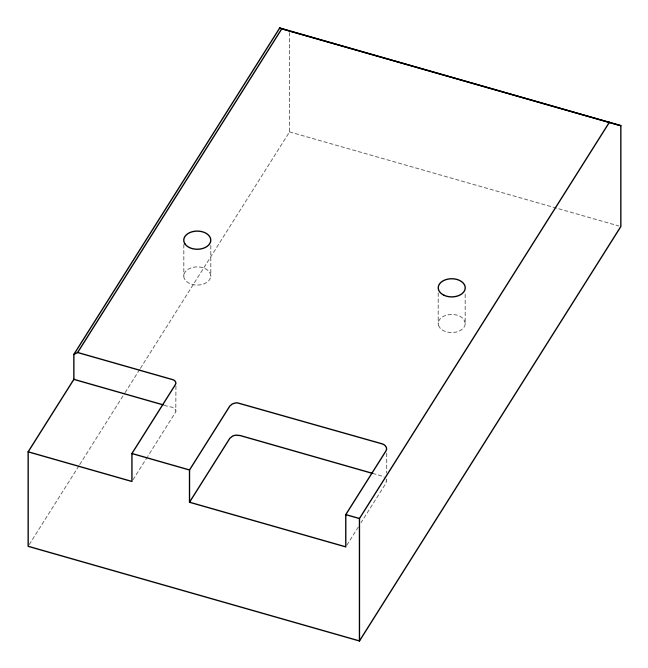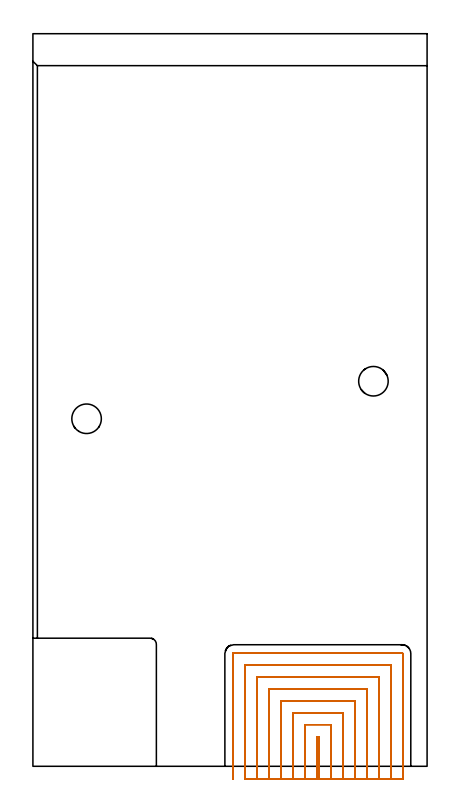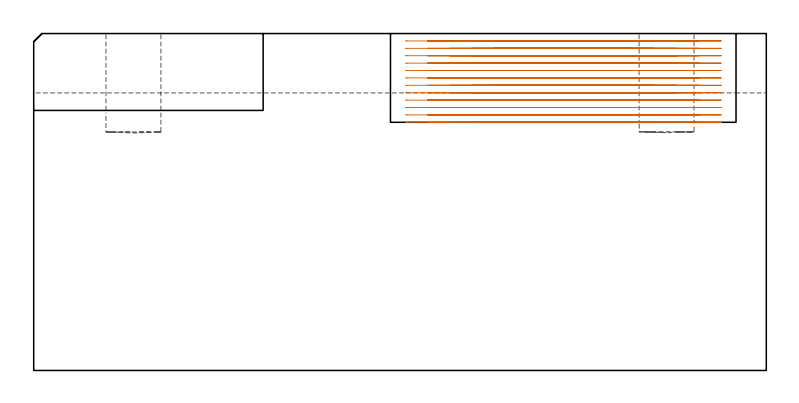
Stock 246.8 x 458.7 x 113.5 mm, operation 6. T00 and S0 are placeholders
(PLAN: 6 operations, 3 tool changes, 133.1 min)
(1 INDEXABLE_INSERT_DRILL_BLIND_HOLE_FROM_SOLID | STEP1POCKET | NXT0302_008 | 0.14 min | 8929 mm3)
(2 INDEXABLE_INSERT_DRILL_BLIND_HOLE_FROM_SOLID_1 | STEP1POCKET_1 | NXT0302_008 | 0.14 min | 8901 mm3)
(3 AREA_MILL | FG_CHAMFER_SURFACE | UGT0205_001 | 15.98 min | 49360 mm3)
(4 AREA_MILL_1 | FG_CHAMFER_SURFACE_1 | UGT0205_001 | 3.04 min | 1416 mm3)
(5 MILL_CORNER_NOTCH_RECTANGULAR | CORNER_NOTCH_RECTANGULAR | NXT0201_008 | Follow Part, ap 1.5, ae 75% | 63.82 min | 160476 mm3)
(6 MILL_SLOT | SLOT_PARTIAL_RECTANGULAR | NXT0201_013 | Follow Part, ap 2.5, ae 75% | 49.96 min | 264523 mm3)
(TOOL NXT0302_008 | Index. Insert Drill 18.5mm [880-D1850L25-05] | D18.5 PA176 FL93 Z2)
(TOOL UGT0205_001 | Chamfer Mill 20 x 3 x 45 deg. | D20 FL50 Z2)
(TOOL NXT0201_008 | ENDMILL 6mm [2P460-0600-NA 1630] | D6 FL26 Z6)
(TOOL NXT0201_013 | ENDMILL 10mm | D10 FL30 Z4)
(OP 6 MILL_SLOT)
G17 G21 G94 G90
T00 M6
G54
G17 G0 G90 X179.1 Y-8. S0 M3
G43 Z123.5 H0
Z111.008
G94 G1 Y-5. F250.
Y18.6 F500.
X177.7
Y-5.
Y-8. F250.
X186.6
Y-5.
Y26.1 F500.
X170.2
Y-5.
Y-8. F250.
X194.1
Y-5.
Y33.6 F500.
X162.7
Y-5.
Y-8. F250.
X201.6
Y-5.
Y41.1 F500.
X155.2
Y-5.
Y-8. F250.
X209.1
Y-5.
Y48.6 F500.
X147.7
Y-5.
Y-8. F250.
X216.6
Y-5.
Y56.1 F500.
X140.2
Y-5.
Y-8. F250.
X224.1
Y-5.
Y63.6 F500.
X132.7
Y-5.
Y-8. F250.
X231.6
Y-5.
Y70.6 F500.
G3 X231.1 Y71.1 R0.5
G1 X125.7
G3 X125.2 Y70.6 R0.5
G1 Y-5.
Y-8. F250.
G0 X179.1 Z108.517
G1 Y-5.
Y18.6 F500.
X177.7
Y-5.
Y-8. F250.
X186.6
Y-5.
Y26.1 F500.
X170.2
Y-5.
Y-8. F250.
X194.1
Y-5.
Y33.6 F500.
X162.7
Y-5.
Y-8. F250.
X201.6
Y-5.
Y41.1 F500.
X155.2
Y-5.
Y-8. F250.
X209.1
Y-5.
Y48.6 F500.
X147.7
Y-5.
Y-8. F250.
X216.6
Y-5.
Y56.1 F500.
X140.2
Y-5.
Y-8. F250.
X224.1
Y-5.
Y63.6 F500.
X132.7
Y-5.
Y-8. F250.
X231.6
Y-5.
Y70.6 F500.
G3 X231.1 Y71.1 R0.5
G1 X125.7
G3 X125.2 Y70.6 R0.5
G1 Y-5.
Y-8. F250.
G0 X179.1 Z106.025
G1 Y-5.
Y18.6 F500.
X177.7
Y-5.
Y-8. F250.
X186.6
Y-5.
Y26.1 F500.
X170.2
Y-5.
Y-8. F250.
X194.1
Y-5.
Y33.6 F500.
X162.7
Y-5.
Y-8. F250.
X201.6
Y-5.
Y41.1 F500.
X155.2
Y-5.
Y-8. F250.
X209.1
Y-5.
Y48.6 F500.
X147.7
Y-5.
Y-8. F250.
X216.6
Y-5.
Y56.1 F500.
X140.2
Y-5.
Y-8. F250.
X224.1
Y-5.
Y63.6 F500.
X132.7
Y-5.
Y-8. F250.
X231.6
Y-5.
Y70.6 F500.
G3 X231.1 Y71.1 R0.5
G1 X125.7
G3 X125.2 Y70.6 R0.5
G1 Y-5.
Y-8. F250.
G0 X179.1 Z103.533
G1 Y-5.
Y18.6 F500.
X177.7
Y-5.
Y-8. F250.
X186.6
Y-5.
Y26.1 F500.
X170.2
Y-5.
Y-8. F250.
X194.1
Y-5.
Y33.6 F500.
X162.7
Y-5.
Y-8. F250.
X201.6
Y-5.
Y41.1 F500.
X155.2
Y-5.
Y-8. F250.
X209.1
Y-5.
Y48.6 F500.
X147.7
Y-5.
Y-8. F250.
X216.6
Y-5.
Y56.1 F500.
X140.2
Y-5.
Y-8. F250.
X224.1
Y-5.
Y63.6 F500.
X132.7
Y-5.
Y-8. F250.
X231.6
Y-5.
Y70.6 F500.
G3 X231.1 Y71.1 R0.5
G1 X125.7
G3 X125.2 Y70.6 R0.5
G1 Y-5.
Y-8. F250.
G0 X179.1 Z101.042
G1 Y-5.
Y18.6 F500.
X177.7
Y-5.
Y-8. F250.
X186.6
Y-5.
Y26.1 F500.
X170.2
Y-5.
Y-8. F250.
X194.1
Y-5.
Y33.6 F500.
X162.7
Y-5.
Y-8. F250.
X201.6
Y-5.
Y41.1 F500.
X155.2
Y-5.
Y-8. F250.
X209.1
Y-5.
Y48.6 F500.
X147.7
Y-5.
Y-8. F250.
X216.6
Y-5.
Y56.1 F500.
X140.2
Y-5.
Y-8. F250.
X224.1
Y-5.
Y63.6 F500.
X132.7
Y-5.
Y-8. F250.
X231.6
Y-5.
Y70.6 F500.
G3 X231.1 Y71.1 R0.5
G1 X125.7
G3 X125.2 Y70.6 R0.5
G1 Y-5.
Y-8. F250.
G0 X179.1 Z98.55
G1 Y-5.
Y18.6 F500.
X177.7
Y-5.
Y-8. F250.
X186.6
Y-5.
Y26.1 F500.
X170.2
Y-5.
Y-8. F250.
X194.1
Y-5.
Y33.6 F500.
X162.7
Y-5.
Y-8. F250.
X201.6
Y-5.
Y41.1 F500.
X155.2
Y-5.
Y-8. F250.
X209.1
Y-5.
Y48.6 F500.
X147.7
Y-5.
Y-8. F250.
X216.6
Y-5.
Y56.1 F500.
X140.2
Y-5.
Y-8. F250.
X224.1
Y-5.
Y63.6 F500.
X132.7
Y-5.
Y-8. F250.
X231.6
Y-5.
Y70.6 F500.
G3 X231.1 Y71.1 R0.5
G1 X125.7
G3 X125.2 Y70.6 R0.5
G1 Y-5.
Y-8. F250.
G0 X179.1 Z96.058
G1 Y-5.
Y18.6 F500.
X177.7
Y-5.
Y-8. F250.
X186.6
Y-5.
Y26.1 F500.
X170.2
Y-5.
Y-8. F250.
X194.1
Y-5.
Y33.6 F500.
X162.7
Y-5.
Y-8. F250.
X201.6
Y-5.
Y41.1 F500.
X155.2
Y-5.
Y-8. F250.
X209.1
Y-5.
Y48.6 F500.
X147.7
Y-5.
Y-8. F250.
X216.6
Y-5.
Y56.1 F500.
X140.2
Y-5.
Y-8. F250.
X224.1
Y-5.
Y63.6 F500.
X132.7
Y-5.
Y-8. F250.
X231.6
Y-5.
Y70.6 F500.
G3 X231.1 Y71.1 R0.5
G1 X125.7
G3 X125.2 Y70.6 R0.5
G1 Y-5.
Y-8. F250.
G0 X179.1 Z93.567
G1 Y-5.
Y18.6 F500.
X177.7
Y-5.
Y-8. F250.
X186.6
Y-5.
Y26.1 F500.
X170.2
Y-5.
Y-8. F250.
X194.1
Y-5.
Y33.6 F500.
X162.7
Y-5.
Y-8. F250.
X201.6
Y-5.
Y41.1 F500.
X155.2
Y-5.
Y-8. F250.
X209.1
Y-5.
Y48.6 F500.
X147.7
Y-5.
Y-8. F250.
X216.6
Y-5.
Y56.1 F500.
X140.2
Y-5.
Y-8. F250.
X224.1
Y-5.
Y63.6 F500.
X132.7
Y-5.
Y-8. F250.
X231.6
Y-5.
Y70.6 F500.
G3 X231.1 Y71.1 R0.5
G1 X125.7
G3 X125.2 Y70.6 R0.5
G1 Y-5.
Y-8. F250.
G0 X179.1 Z91.075
G1 Y-5.
Y18.6 F500.
X177.7
Y-5.
Y-8. F250.
X186.6
Y-5.
Y26.1 F500.
X170.2
Y-5.
Y-8. F250.
X194.1
Y-5.
Y33.6 F500.
X162.7
Y-5.
Y-8. F250.
X201.6
Y-5.
Y41.1 F500.
X155.2
Y-5.
Y-8. F250.
X209.1
Y-5.
Y48.6 F500.
X147.7
Y-5.
Y-8. F250.
X216.6
Y-5.
Y56.1 F500.
X140.2
Y-5.
Y-8. F250.
X224.1
Y-5.
Y63.6 F500.
X132.7
Y-5.
Y-8. F250.
X231.6
Y-5.
Y70.6 F500.
G3 X231.1 Y71.1 R0.5
G1 X125.7
G3 X125.2 Y70.6 R0.5
G1 Y-5.
Y-8. F250.
G0 X179.1 Z88.583
G1 Y-5.
Y18.6 F500.
X177.7
Y-5.
Y-8. F250.
X186.6
Y-5.
Y26.1 F500.
X170.2
Y-5.
Y-8. F250.
X194.1
Y-5.
Y33.6 F500.
X162.7
Y-5.
Y-8. F250.
X201.6
Y-5.
Y41.1 F500.
X155.2
Y-5.
Y-8. F250.
X209.1
Y-5.
Y48.6 F500.
X147.7
Y-5.
Y-8. F250.
X216.6
Y-5.
Y56.1 F500.
X140.2
Y-5.
Y-8. F250.
X224.1
Y-5.
Y63.6 F500.
X132.7
Y-5.
Y-8. F250.
X231.6
Y-5.
Y70.6 F500.
G3 X231.1 Y71.1 R0.5
G1 X125.7
G3 X125.2 Y70.6 R0.5
G1 Y-5.
Y-8. F250.
G0 X179.1 Z86.092
G1 Y-5.
Y18.6 F500.
X177.7
Y-5.
Y-8. F250.
X186.6
Y-5.
Y26.1 F500.
X170.2
Y-5.
Y-8. F250.
X194.1
Y-5.
Y33.6 F500.
X162.7
Y-5.
Y-8. F250.
X201.6
Y-5.
Y41.1 F500.
X155.2
Y-5.
Y-8. F250.
X209.1
Y-5.
Y48.6 F500.
X147.7
Y-5.
Y-8. F250.
X216.6
Y-5.
Y56.1 F500.
X140.2
Y-5.
Y-8. F250.
X224.1
Y-5.
Y63.6 F500.
X132.7
Y-5.
Y-8. F250.
X231.6
Y-5.
Y70.6 F500.
G3 X231.1 Y71.1 R0.5
G1 X125.7
G3 X125.2 Y70.6 R0.5
G1 Y-5.
Y-8. F250.
G0 X179.1 Z83.6
G1 Y-5.
Y18.6 F500.
X177.7
Y-5.
Y-8. F250.
X186.6
Y-5.
Y26.1 F500.
X170.2
Y-5.
Y-8. F250.
X194.1
Y-5.
Y33.6 F500.
X162.7
Y-5.
Y-8. F250.
X201.6
Y-5.
Y41.1 F500.
X155.2
Y-5.
Y-8. F250.
X209.1
Y-5.
Y48.6 F500.
X147.7
Y-5.
Y-8. F250.
X216.6
Y-5.
Y56.1 F500.
X140.2
Y-5.
Y-8. F250.
X224.1
Y-5.
Y63.6 F500.
X132.7
Y-5.
Y-8. F250.
X231.6
Y-5.
Y70.6 F500.
G3 X231.1 Y71.1 R0.5
G1 X125.7
G3 X125.2 Y70.6 R0.5
G1 Y-5.
Y-8. F250.
G0 Z123.5
M5
M2
